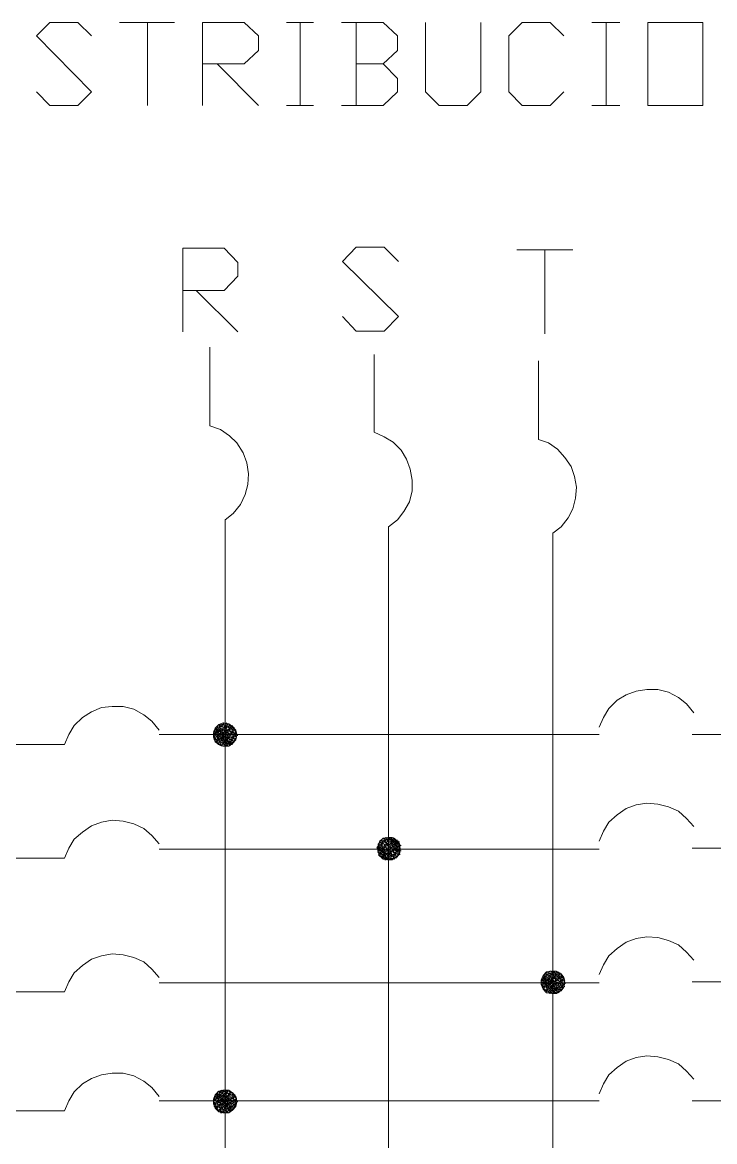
# Model space of a CAD drawing. Header units: millimetres. Extents: x 7 to 206, y 30 to 245.
# Drawn here: x 98.8 to 131.2, y 192.2 to 244.7 of the extents above; entities that cross this region are included whole.
import ezdxf

# ---------------------------------------------------------------- set-up
doc = ezdxf.new("R2010")
doc.units = ezdxf.units.MM
doc.header["$MEASUREMENT"] = 0
doc.layers.add('TABLA', color=7, linetype='CONTINUOUS')

msp = doc.modelspace()

# ---------------------------------------------------------------- linework, layer by layer
at = {"layer": 'TABLA', "color": 7, "linetype": 'Continuous', "lineweight": 18, "true_color": 0x000007}
for p, q in [((103.336, 244.729), (105.918, 244.729)), ((104.648, 244.729), (104.648, 240.834)), ((111.167, 244.729), (112.437, 244.729)), ((111.802, 244.729), (111.802, 240.834)), ((114.427, 244.729), (114.427, 240.834)), ((125.476, 244.729), (126.788, 244.729)), ((126.153, 244.729), (126.153, 240.834)), ((107.908, 242.782), (109.855, 240.834)), ((111.167, 240.834), (112.437, 240.834)), ((125.476, 240.834), (126.788, 240.834)), ((121.962, 234.061), (124.587, 234.061)), ((123.275, 234.061), (123.275, 230.124)), ((106.934, 232.156), (108.881, 230.209)), ((108.289, 221.403), (108.289, 170.011)), ((115.951, 221.065), (115.951, 170.011)), ((123.656, 220.768), (123.656, 170.011)), ((107.823, 211.582), (107.865, 211.624)), ((107.865, 211.54), (107.95, 211.582)), ((107.908, 211.667), (107.95, 211.709)), ((107.95, 211.624), (108.035, 211.667)), ((107.95, 211.54), (107.992, 211.624)), ((107.992, 211.751), (108.035, 211.794)), ((107.992, 211.667), (108.035, 211.751)), ((108.035, 211.709), (108.119, 211.751)), ((108.035, 211.624), (108.077, 211.709)), ((108.077, 211.751), (108.119, 211.836)), ((108.077, 211.667), (108.162, 211.709)), ((108.077, 211.582), (108.119, 211.624)), ((108.119, 211.794), (108.204, 211.836)), ((108.119, 211.709), (108.162, 211.794)), ((108.119, 211.54), (108.204, 211.582)), ((108.162, 211.751), (108.246, 211.794)), ((108.162, 211.667), (108.204, 211.709)), ((108.162, 211.582), (108.204, 211.667)), ((108.204, 211.794), (108.246, 211.878)), ((108.204, 211.624), (108.289, 211.667)), ((108.204, 211.54), (108.246, 211.624)), ((108.246, 211.751), (108.289, 211.794)), ((108.246, 211.667), (108.289, 211.751)), ((108.246, 211.582), (108.289, 211.582)), ((108.289, 211.836), (108.289, 211.878)), ((108.289, 211.836), (108.331, 211.836)), ((108.289, 211.751), (108.331, 211.751)), ((108.289, 211.709), (108.373, 211.751)), ((108.289, 211.624), (108.331, 211.709)), ((108.289, 211.624), (108.331, 211.624)), ((108.289, 211.582), (108.331, 211.624)), ((108.331, 211.794), (108.373, 211.836)), ((108.331, 211.667), (108.416, 211.709)), ((108.331, 211.582), (108.373, 211.667)), ((108.331, 211.497), (108.373, 211.582)), ((108.373, 211.794), (108.416, 211.836)), ((108.373, 211.709), (108.416, 211.794)), ((108.373, 211.54), (108.458, 211.582)), ((108.416, 211.624), (108.458, 211.667)), ((108.458, 211.794), (108.458, 211.836)), ((108.458, 211.751), (108.5, 211.794)), ((108.458, 211.624), (108.543, 211.667)), ((108.458, 211.54), (108.5, 211.624)), ((108.5, 211.709), (108.543, 211.751)), ((108.5, 211.582), (108.585, 211.624)), ((108.5, 211.497), (108.543, 211.582)), ((108.543, 211.709), (108.585, 211.751)), ((108.543, 211.624), (108.585, 211.709)), ((108.585, 211.667), (108.627, 211.667)), ((108.585, 211.582), (108.67, 211.667)), ((108.585, 211.54), (108.627, 211.582)), ((108.627, 211.709), (108.627, 211.751)), ((108.627, 211.667), (108.67, 211.709)), ((108.627, 211.54), (108.712, 211.624)), ((108.67, 211.624), (108.712, 211.667)), ((108.712, 211.54), (108.754, 211.582)), ((125.815, 211.328), (105.198, 211.328)), ((107.738, 211.37), (107.738, 211.413)), ((107.738, 211.37), (107.781, 211.37)), ((107.738, 211.328), (107.781, 211.328)), ((107.738, 211.286), (107.781, 211.328)), ((107.738, 211.243), (107.781, 211.286)), ((107.738, 211.201), (107.781, 211.201)), ((107.781, 211.54), (107.823, 211.54)), ((107.781, 211.455), (107.823, 211.497)), ((107.781, 211.413), (107.823, 211.413)), ((107.781, 211.37), (107.823, 211.413)), ((107.781, 211.243), (107.865, 211.328)), ((107.781, 211.159), (107.823, 211.243)), ((107.781, 211.116), (107.823, 211.159)), ((107.781, 211.074), (107.781, 211.116)), ((107.823, 211.54), (107.865, 211.54)), ((107.823, 211.455), (107.865, 211.455)), ((107.823, 211.328), (107.865, 211.37)), ((107.823, 211.328), (107.865, 211.328)), ((107.823, 211.201), (107.908, 211.243)), ((107.823, 211.116), (107.865, 211.201)), ((107.823, 211.074), (107.865, 211.116)), ((107.823, 211.032), (107.865, 211.032)), ((107.865, 211.497), (107.908, 211.497)), ((107.865, 211.455), (107.908, 211.497)), ((107.865, 211.286), (107.908, 211.328)), ((107.865, 211.243), (107.908, 211.243)), ((107.865, 210.989), (107.908, 211.074)), ((107.908, 211.54), (107.95, 211.54)), ((107.908, 211.413), (107.95, 211.455)), ((107.908, 211.328), (107.95, 211.328)), ((107.908, 211.286), (107.95, 211.286)), ((107.908, 211.159), (107.95, 211.201)), ((107.908, 211.032), (107.992, 211.074)), ((107.908, 210.947), (107.95, 211.032)), ((107.95, 211.37), (107.992, 211.413)), ((107.95, 211.328), (107.992, 211.328)), ((107.95, 211.286), (107.95, 211.328)), ((107.95, 211.328), (107.992, 211.328)), ((107.95, 211.116), (107.992, 211.159)), ((107.95, 211.074), (107.992, 211.074)), ((107.992, 211.497), (108.035, 211.54)), ((107.992, 211.37), (108.035, 211.37)), ((107.992, 211.243), (108.035, 211.286)), ((107.992, 211.116), (108.077, 211.159)), ((107.992, 211.032), (108.035, 211.116)), ((107.992, 210.989), (108.035, 211.032)), ((108.035, 211.455), (108.119, 211.497)), ((108.035, 211.37), (108.077, 211.455)), ((108.035, 211.413), (108.077, 211.413)), ((108.035, 211.328), (108.077, 211.328)), ((108.035, 211.201), (108.077, 211.243)), ((108.035, 211.159), (108.077, 211.159)), ((108.077, 211.328), (108.119, 211.37)), ((108.077, 211.201), (108.119, 211.201)), ((108.077, 211.074), (108.119, 211.116)), ((108.119, 211.455), (108.162, 211.54)), ((108.119, 211.286), (108.162, 211.328)), ((108.119, 211.201), (108.162, 211.286)), ((108.119, 211.243), (108.162, 211.243)), ((108.119, 211.159), (108.162, 211.159)), ((108.119, 211.032), (108.162, 211.074)), ((108.162, 211.497), (108.246, 211.54)), ((108.162, 211.413), (108.204, 211.455)), ((108.162, 211.328), (108.204, 211.328)), ((108.162, 211.159), (108.204, 211.201)), ((108.162, 211.032), (108.246, 211.116)), ((108.162, 210.947), (108.204, 211.032)), ((108.204, 211.37), (108.289, 211.413)), ((108.204, 211.328), (108.246, 211.37)), ((108.204, 211.328), (108.246, 211.328)), ((108.204, 211.286), (108.204, 211.328)), ((108.204, 211.243), (108.246, 211.243)), ((108.204, 211.116), (108.246, 211.159)), ((108.204, 211.074), (108.246, 211.074)), ((108.246, 211.497), (108.289, 211.54)), ((108.246, 211.328), (108.289, 211.328)), ((108.246, 211.328), (108.289, 211.328)), ((108.246, 211.243), (108.289, 211.286)), ((108.246, 211.032), (108.289, 211.074)), ((108.246, 210.989), (108.289, 211.032)), ((108.289, 211.54), (108.331, 211.54)), ((108.289, 211.497), (108.331, 211.497)), ((108.289, 211.455), (108.373, 211.497)), ((108.289, 211.37), (108.331, 211.455)), ((108.289, 211.37), (108.331, 211.37)), ((108.289, 211.328), (108.331, 211.37)), ((108.289, 211.243), (108.373, 211.328)), ((108.289, 211.286), (108.331, 211.286)), ((108.289, 211.201), (108.331, 211.243)), ((108.289, 211.116), (108.331, 211.201)), ((108.289, 211.159), (108.331, 211.159)), ((108.289, 211.116), (108.331, 211.116)), ((108.289, 211.074), (108.331, 211.116)), ((108.289, 211.074), (108.331, 211.074)), ((108.289, 211.032), (108.331, 211.032)), ((108.331, 211.413), (108.416, 211.455)), ((108.331, 211.328), (108.373, 211.37)), ((108.331, 211.328), (108.373, 211.328)), ((108.331, 211.159), (108.416, 211.201)), ((108.331, 211.074), (108.373, 211.116)), ((108.373, 211.455), (108.416, 211.54)), ((108.373, 211.328), (108.458, 211.413)), ((108.373, 211.286), (108.416, 211.328)), ((108.373, 211.201), (108.416, 211.286)), ((108.373, 211.159), (108.416, 211.159)), ((108.373, 211.032), (108.416, 211.074)), ((108.416, 211.497), (108.5, 211.54)), ((108.416, 211.413), (108.458, 211.497)), ((108.416, 211.328), (108.458, 211.328)), ((108.416, 211.243), (108.5, 211.286)), ((108.416, 211.159), (108.458, 211.201)), ((108.416, 210.989), (108.5, 211.032)), ((108.458, 211.37), (108.543, 211.413)), ((108.458, 211.328), (108.5, 211.37)), ((108.458, 211.286), (108.458, 211.328)), ((108.458, 211.116), (108.5, 211.159)), ((108.458, 211.032), (108.5, 211.116)), ((108.5, 211.455), (108.543, 211.497)), ((108.5, 211.328), (108.585, 211.37)), ((108.5, 211.328), (108.543, 211.328)), ((108.5, 211.243), (108.543, 211.328)), ((108.5, 211.074), (108.585, 211.116)), ((108.5, 210.989), (108.543, 211.032)), ((108.543, 211.455), (108.627, 211.497)), ((108.543, 211.37), (108.585, 211.455)), ((108.543, 211.286), (108.627, 211.328)), ((108.543, 211.201), (108.627, 211.243)), ((108.543, 211.116), (108.585, 211.201)), ((108.543, 211.074), (108.585, 211.074)), ((108.585, 211.413), (108.67, 211.455)), ((108.585, 211.328), (108.627, 211.413)), ((108.585, 211.159), (108.67, 211.201)), ((108.585, 211.074), (108.627, 211.159)), ((108.627, 211.455), (108.67, 211.54)), ((108.627, 211.328), (108.67, 211.328)), ((108.627, 211.286), (108.67, 211.328)), ((108.627, 211.201), (108.67, 211.286)), ((108.627, 211.116), (108.712, 211.159)), ((108.627, 211.032), (108.67, 211.074)), ((108.627, 210.947), (108.67, 211.032)), ((108.67, 211.497), (108.754, 211.54)), ((108.67, 211.413), (108.712, 211.497)), ((108.67, 211.37), (108.712, 211.413)), ((108.67, 211.328), (108.712, 211.328)), ((108.67, 211.243), (108.754, 211.286)), ((108.67, 211.159), (108.712, 211.243)), ((108.67, 210.989), (108.754, 211.032)), ((108.712, 211.37), (108.797, 211.455)), ((108.712, 211.328), (108.754, 211.37)), ((108.712, 211.286), (108.712, 211.328)), ((108.712, 211.201), (108.797, 211.243)), ((108.712, 211.116), (108.797, 211.159)), ((108.712, 211.032), (108.754, 211.116)), ((108.754, 211.497), (108.797, 211.54)), ((108.754, 211.455), (108.797, 211.497)), ((108.754, 211.328), (108.839, 211.37)), ((108.754, 211.328), (108.797, 211.328)), ((108.754, 211.243), (108.797, 211.328)), ((108.797, 211.37), (108.797, 211.413)), ((108.797, 211.201), (108.839, 211.201)), ((108.797, 211.116), (108.797, 211.159)), ((108.839, 211.286), (108.881, 211.286)), ((130.175, 211.328), (133.816, 211.328)), ((100.753, 210.862), (97.07, 210.862)), ((107.823, 210.989), (107.865, 210.989)), ((107.865, 210.947), (107.908, 210.989)), ((107.908, 210.905), (107.95, 210.947)), ((107.95, 210.862), (107.992, 210.905)), ((107.992, 210.862), (108.077, 210.905)), ((108.035, 210.947), (108.077, 210.989)), ((108.035, 210.82), (108.035, 210.862)), ((108.077, 210.947), (108.162, 210.989)), ((108.077, 210.862), (108.119, 210.947)), ((108.077, 210.82), (108.119, 210.862)), ((108.119, 210.989), (108.162, 210.989)), ((108.119, 210.778), (108.162, 210.82)), ((108.162, 210.905), (108.204, 210.947)), ((108.162, 210.778), (108.246, 210.82)), ((108.204, 210.989), (108.246, 210.989)), ((108.204, 210.862), (108.246, 210.905)), ((108.246, 210.862), (108.289, 210.862)), ((108.246, 210.778), (108.289, 210.82)), ((108.246, 210.778), (108.289, 210.778)), ((108.289, 210.947), (108.331, 210.989)), ((108.289, 210.905), (108.331, 210.905)), ((108.289, 210.82), (108.289, 210.862)), ((108.289, 210.82), (108.331, 210.82)), ((108.331, 210.862), (108.373, 210.947)), ((108.331, 210.82), (108.373, 210.862)), ((108.373, 210.989), (108.416, 210.989)), ((108.373, 210.905), (108.416, 210.905)), ((108.373, 210.778), (108.416, 210.82)), ((108.416, 210.947), (108.458, 210.947)), ((108.416, 210.905), (108.458, 210.947)), ((108.458, 210.989), (108.5, 210.989)), ((108.458, 210.862), (108.5, 210.905)), ((108.458, 210.82), (108.5, 210.82)), ((108.543, 210.947), (108.585, 210.989)), ((108.543, 210.82), (108.543, 210.862)), ((108.585, 210.905), (108.67, 210.947)), ((108.585, 210.862), (108.627, 210.862)), ((115.528, 206.29), (115.57, 206.375)), ((115.612, 206.375), (115.655, 206.417)), ((115.612, 206.333), (115.655, 206.375)), ((115.655, 206.333), (115.739, 206.375)), ((115.655, 206.248), (115.697, 206.333)), ((115.697, 206.417), (115.739, 206.46)), ((115.697, 206.29), (115.782, 206.333)), ((115.739, 206.417), (115.824, 206.502)), ((115.739, 206.333), (115.782, 206.417)), ((115.782, 206.375), (115.866, 206.417)), ((115.782, 206.29), (115.824, 206.375)), ((115.824, 206.46), (115.866, 206.502)), ((115.824, 206.417), (115.866, 206.417)), ((115.866, 206.46), (115.951, 206.502)), ((115.866, 206.333), (115.909, 206.375)), ((115.909, 206.29), (115.951, 206.333)), ((115.951, 206.502), (115.993, 206.502)), ((115.951, 206.417), (115.993, 206.46)), ((115.951, 206.417), (115.993, 206.417)), ((115.951, 206.29), (116.036, 206.333)), ((115.993, 206.502), (116.036, 206.502)), ((115.993, 206.375), (116.036, 206.417)), ((115.993, 206.333), (116.036, 206.333)), ((116.036, 206.502), (116.078, 206.502)), ((116.036, 206.375), (116.12, 206.46)), ((116.078, 206.46), (116.12, 206.502)), ((116.078, 206.417), (116.12, 206.417)), ((116.078, 206.333), (116.12, 206.333)), ((116.12, 206.333), (116.163, 206.375)), ((116.163, 206.46), (116.163, 206.502)), ((116.163, 206.417), (116.205, 206.417)), ((116.163, 206.29), (116.205, 206.333)), ((116.205, 206.417), (116.247, 206.46)), ((116.247, 206.375), (116.29, 206.417)), ((116.247, 206.333), (116.29, 206.333)), ((116.29, 206.333), (116.332, 206.375)), ((116.332, 206.375), (116.374, 206.375)), ((116.332, 206.333), (116.374, 206.333)), ((116.374, 206.333), (116.417, 206.333)), ((125.815, 205.952), (105.198, 205.952)), ((115.401, 206.036), (115.443, 206.079)), ((115.401, 205.994), (115.443, 205.994)), ((115.443, 206.121), (115.485, 206.121)), ((115.443, 206.036), (115.528, 206.079)), ((115.443, 205.952), (115.485, 205.994)), ((115.443, 205.952), (115.485, 205.952)), ((115.443, 205.909), (115.485, 205.952)), ((115.443, 205.867), (115.485, 205.867)), ((115.443, 205.782), (115.485, 205.825)), ((115.485, 206.163), (115.528, 206.206)), ((115.485, 206.079), (115.528, 206.163)), ((115.485, 206.036), (115.528, 206.036)), ((115.485, 205.909), (115.528, 205.952)), ((115.485, 205.867), (115.528, 205.867)), ((115.485, 205.782), (115.528, 205.782)), ((115.528, 206.121), (115.612, 206.163)), ((115.528, 206.036), (115.57, 206.121)), ((115.528, 205.867), (115.612, 205.909)), ((115.528, 205.825), (115.57, 205.825)), ((115.528, 205.782), (115.57, 205.825)), ((115.57, 206.248), (115.655, 206.29)), ((115.57, 206.163), (115.612, 206.248)), ((115.57, 205.994), (115.612, 206.036)), ((115.57, 205.867), (115.612, 205.867)), ((115.57, 205.74), (115.612, 205.782)), ((115.612, 206.206), (115.697, 206.248)), ((115.612, 206.121), (115.655, 206.206)), ((115.612, 205.952), (115.612, 205.994)), ((115.612, 205.952), (115.655, 205.952)), ((115.612, 205.867), (115.655, 205.952)), ((115.655, 206.163), (115.739, 206.206)), ((115.655, 206.079), (115.697, 206.121)), ((115.655, 205.994), (115.697, 206.079)), ((115.655, 205.952), (115.697, 205.994)), ((115.655, 205.825), (115.697, 205.867)), ((115.697, 206.206), (115.739, 206.29)), ((115.697, 206.036), (115.782, 206.079)), ((115.697, 205.952), (115.739, 206.036)), ((115.697, 205.952), (115.739, 205.952)), ((115.697, 205.782), (115.782, 205.825)), ((115.697, 205.698), (115.739, 205.782)), ((115.739, 206.163), (115.824, 206.206)), ((115.739, 206.079), (115.782, 206.163)), ((115.739, 205.994), (115.824, 206.036)), ((115.739, 205.909), (115.782, 205.952)), ((115.782, 206.248), (115.824, 206.29)), ((115.782, 206.121), (115.866, 206.163)), ((115.782, 206.036), (115.824, 206.121)), ((115.782, 205.867), (115.866, 205.909)), ((115.782, 205.782), (115.824, 205.867)), ((115.824, 206.163), (115.866, 206.248)), ((115.824, 206.079), (115.909, 206.121)), ((115.824, 205.994), (115.866, 206.036)), ((115.824, 205.909), (115.866, 205.952)), ((115.824, 205.825), (115.909, 205.867)), ((115.824, 205.74), (115.866, 205.782)), ((115.866, 206.206), (115.951, 206.248)), ((115.866, 206.121), (115.909, 206.206)), ((115.866, 205.952), (115.866, 205.994)), ((115.866, 205.952), (115.909, 205.952)), ((115.866, 205.867), (115.909, 205.952)), ((115.909, 206.079), (115.951, 206.121)), ((115.909, 205.994), (115.951, 206.079)), ((115.909, 205.952), (115.951, 205.994)), ((115.909, 205.909), (115.951, 205.952)), ((115.909, 205.825), (115.951, 205.867)), ((115.951, 206.29), (115.993, 206.29)), ((115.951, 206.248), (115.993, 206.29)), ((115.951, 206.206), (115.951, 206.248)), ((115.951, 206.163), (115.993, 206.206)), ((115.951, 206.163), (115.993, 206.163)), ((115.951, 206.079), (115.993, 206.079)), ((115.951, 206.036), (116.036, 206.079)), ((115.951, 206.036), (115.993, 206.036)), ((115.951, 205.994), (115.993, 206.036)), ((115.951, 205.952), (115.951, 205.994)), ((115.951, 205.952), (115.993, 205.952)), ((115.951, 205.952), (115.993, 205.952)), ((115.951, 205.867), (115.993, 205.867)), ((115.951, 205.782), (116.036, 205.825)), ((115.951, 205.782), (115.993, 205.782)), ((115.951, 205.74), (115.993, 205.782)), ((115.993, 206.121), (116.036, 206.163)), ((115.993, 205.994), (116.078, 206.036)), ((115.993, 205.909), (116.036, 205.952)), ((115.993, 205.825), (116.036, 205.909)), ((115.993, 205.74), (116.078, 205.782)), ((116.036, 206.248), (116.078, 206.29)), ((116.036, 206.121), (116.12, 206.163)), ((116.036, 206.036), (116.078, 206.121)), ((116.036, 205.952), (116.036, 205.994)), ((116.036, 205.867), (116.12, 205.909)), ((116.036, 205.782), (116.078, 205.867)), ((116.078, 206.206), (116.12, 206.248)), ((116.078, 205.952), (116.12, 205.952)), ((116.078, 205.825), (116.163, 205.867)), ((116.078, 205.74), (116.12, 205.825)), ((116.12, 206.121), (116.163, 206.206)), ((116.12, 206.079), (116.163, 206.121)), ((116.12, 205.952), (116.12, 205.994)), ((116.12, 205.952), (116.163, 205.952)), ((116.12, 205.867), (116.163, 205.952)), ((116.163, 206.248), (116.205, 206.248)), ((116.163, 206.163), (116.205, 206.163)), ((116.163, 206.036), (116.205, 206.079)), ((116.163, 205.952), (116.205, 205.994)), ((116.163, 205.909), (116.247, 205.952)), ((116.163, 205.825), (116.205, 205.909)), ((116.163, 205.782), (116.205, 205.825)), ((116.205, 206.206), (116.29, 206.29)), ((116.205, 206.163), (116.247, 206.206)), ((116.205, 205.952), (116.247, 206.036)), ((116.205, 205.952), (116.247, 205.952)), ((116.205, 205.782), (116.29, 205.825)), ((116.205, 205.698), (116.247, 205.782)), ((116.247, 206.248), (116.29, 206.248)), ((116.247, 206.121), (116.29, 206.163)), ((116.247, 205.994), (116.29, 205.994)), ((116.247, 205.909), (116.29, 205.952)), ((116.247, 205.867), (116.29, 205.909)), ((116.247, 205.74), (116.332, 205.782)), ((116.29, 206.248), (116.332, 206.29)), ((116.29, 206.036), (116.332, 206.121)), ((116.29, 205.994), (116.332, 206.036)), ((116.29, 205.782), (116.332, 205.867)), ((116.332, 206.206), (116.374, 206.248)), ((116.332, 206.163), (116.374, 206.163)), ((116.332, 206.079), (116.374, 206.079)), ((116.332, 205.952), (116.374, 205.994)), ((116.332, 205.952), (116.374, 205.952)), ((116.332, 205.825), (116.417, 205.867)), ((116.332, 205.74), (116.374, 205.825)), ((116.374, 206.163), (116.459, 206.206)), ((116.374, 206.121), (116.417, 206.121)), ((116.374, 206.079), (116.417, 206.121)), ((116.374, 205.867), (116.417, 205.952)), ((116.417, 206.29), (116.459, 206.29)), ((116.417, 206.163), (116.459, 206.163)), ((116.417, 206.036), (116.459, 206.079)), ((116.417, 205.909), (116.459, 205.909)), ((116.417, 205.825), (116.501, 205.909)), ((116.417, 205.782), (116.459, 205.825)), ((116.459, 206.163), (116.459, 206.206)), ((116.459, 205.994), (116.501, 206.036)), ((116.459, 205.952), (116.501, 205.952)), ((116.459, 205.909), (116.501, 205.952)), ((116.501, 206.121), (116.544, 206.121)), ((116.501, 205.867), (116.544, 205.867)), ((130.175, 205.994), (133.816, 205.994)), ((100.753, 205.528), (97.07, 205.528)), ((115.485, 205.74), (115.528, 205.74)), ((115.485, 205.655), (115.528, 205.698)), ((115.528, 205.613), (115.57, 205.655)), ((115.57, 205.613), (115.612, 205.613)), ((115.612, 205.698), (115.655, 205.74)), ((115.612, 205.655), (115.655, 205.655)), ((115.612, 205.613), (115.655, 205.655)), ((115.612, 205.528), (115.655, 205.528)), ((115.655, 205.698), (115.697, 205.698)), ((115.655, 205.571), (115.697, 205.613)), ((115.697, 205.74), (115.739, 205.74)), ((115.697, 205.655), (115.739, 205.655)), ((115.697, 205.528), (115.739, 205.571)), ((115.697, 205.486), (115.739, 205.486)), ((115.739, 205.655), (115.782, 205.698)), ((115.739, 205.528), (115.782, 205.528)), ((115.782, 205.613), (115.824, 205.655)), ((115.782, 205.528), (115.824, 205.613)), ((115.782, 205.571), (115.824, 205.571)), ((115.782, 205.486), (115.824, 205.486)), ((115.782, 205.444), (115.824, 205.444)), ((115.824, 205.486), (115.866, 205.528)), ((115.866, 205.698), (115.951, 205.74)), ((115.866, 205.613), (115.909, 205.698)), ((115.866, 205.655), (115.909, 205.655)), ((115.866, 205.571), (115.909, 205.571)), ((115.866, 205.444), (115.909, 205.486)), ((115.909, 205.655), (115.951, 205.698)), ((115.909, 205.571), (115.951, 205.613)), ((115.909, 205.444), (115.951, 205.444)), ((115.951, 205.698), (115.951, 205.74)), ((115.951, 205.698), (115.993, 205.698)), ((115.951, 205.528), (115.993, 205.571)), ((115.951, 205.528), (115.993, 205.528)), ((115.951, 205.486), (115.993, 205.528)), ((115.951, 205.486), (115.993, 205.486)), ((115.951, 205.444), (115.951, 205.486)), ((115.951, 205.444), (115.993, 205.444)), ((115.993, 205.655), (116.036, 205.698)), ((115.993, 205.486), (116.078, 205.528)), ((115.993, 205.444), (116.036, 205.444)), ((116.036, 205.613), (116.12, 205.655)), ((116.036, 205.528), (116.078, 205.613)), ((116.036, 205.486), (116.078, 205.486)), ((116.078, 205.571), (116.163, 205.613)), ((116.078, 205.486), (116.12, 205.528)), ((116.12, 205.698), (116.205, 205.74)), ((116.12, 205.613), (116.163, 205.698)), ((116.12, 205.444), (116.163, 205.486)), ((116.163, 205.655), (116.247, 205.698)), ((116.163, 205.571), (116.205, 205.655)), ((116.205, 205.613), (116.29, 205.655)), ((116.205, 205.528), (116.29, 205.571)), ((116.205, 205.486), (116.247, 205.528)), ((116.247, 205.655), (116.29, 205.74)), ((116.29, 205.613), (116.374, 205.655)), ((116.29, 205.528), (116.332, 205.613)), ((116.332, 205.698), (116.374, 205.74)), ((116.374, 205.613), (116.417, 205.698)), ((116.459, 205.698), (116.501, 205.698)), ((123.19, 199.94), (123.275, 200.025)), ((123.232, 200.025), (123.275, 200.11)), ((123.275, 200.067), (123.359, 200.11)), ((123.275, 199.983), (123.317, 200.025)), ((123.317, 200.11), (123.317, 200.152)), ((123.317, 200.067), (123.359, 200.067)), ((123.359, 200.152), (123.444, 200.194)), ((123.359, 200.067), (123.402, 200.11)), ((123.402, 200.025), (123.444, 200.067)), ((123.402, 199.94), (123.444, 200.025)), ((123.444, 200.152), (123.486, 200.237)), ((123.444, 199.983), (123.529, 200.025)), ((123.486, 200.194), (123.571, 200.237)), ((123.486, 200.11), (123.571, 200.152)), ((123.486, 200.025), (123.529, 200.11)), ((123.529, 200.237), (123.571, 200.237)), ((123.529, 200.067), (123.613, 200.11)), ((123.529, 199.983), (123.571, 200.067)), ((123.571, 200.194), (123.613, 200.237)), ((123.571, 200.11), (123.613, 200.194)), ((123.571, 200.025), (123.656, 200.067)), ((123.613, 200.152), (123.656, 200.152)), ((123.613, 200.067), (123.656, 200.11)), ((123.656, 200.237), (123.698, 200.237)), ((123.656, 200.194), (123.656, 200.237)), ((123.656, 200.152), (123.698, 200.194)), ((123.656, 200.11), (123.656, 200.152)), ((123.656, 200.11), (123.74, 200.152)), ((123.656, 200.067), (123.698, 200.067)), ((123.656, 200.025), (123.74, 200.067)), ((123.656, 200.025), (123.698, 200.025)), ((123.656, 199.983), (123.698, 200.025)), ((123.698, 200.237), (123.74, 200.237)), ((123.698, 200.152), (123.74, 200.237)), ((123.698, 199.983), (123.783, 200.025)), ((123.74, 200.025), (123.783, 200.11)), ((123.783, 200.237), (123.825, 200.237)), ((123.783, 200.194), (123.825, 200.237)), ((123.783, 200.067), (123.867, 200.11)), ((123.783, 199.983), (123.825, 200.067)), ((123.825, 200.11), (123.867, 200.194)), ((123.825, 200.025), (123.91, 200.067)), ((123.867, 200.152), (123.91, 200.194)), ((123.867, 200.067), (123.91, 200.152)), ((123.91, 199.94), (123.952, 200.025)), ((123.952, 200.152), (123.994, 200.152)), ((123.952, 200.11), (123.994, 200.152)), ((123.952, 199.983), (124.037, 200.025)), ((123.994, 200.067), (124.037, 200.11)), ((124.037, 200.067), (124.079, 200.067)), ((124.037, 199.983), (124.079, 200.025)), ((124.079, 200.025), (124.121, 200.025)), ((125.815, 199.686), (105.198, 199.686)), ((123.105, 199.856), (123.148, 199.856)), ((123.105, 199.729), (123.148, 199.729)), ((123.105, 199.686), (123.148, 199.686)), ((123.105, 199.644), (123.148, 199.686)), ((123.105, 199.602), (123.148, 199.602)), ((123.148, 199.898), (123.148, 199.94)), ((123.148, 199.898), (123.19, 199.898)), ((123.148, 199.771), (123.19, 199.813)), ((123.148, 199.686), (123.19, 199.729)), ((123.148, 199.644), (123.232, 199.686)), ((123.148, 199.517), (123.19, 199.559)), ((123.148, 199.475), (123.19, 199.475)), ((123.19, 199.898), (123.232, 199.94)), ((123.19, 199.686), (123.232, 199.771)), ((123.19, 199.686), (123.232, 199.686)), ((123.19, 199.517), (123.275, 199.559)), ((123.19, 199.432), (123.232, 199.517)), ((123.232, 199.983), (123.275, 199.983)), ((123.232, 199.856), (123.275, 199.898)), ((123.232, 199.813), (123.275, 199.813)), ((123.232, 199.729), (123.275, 199.729)), ((123.232, 199.602), (123.275, 199.644)), ((123.232, 199.475), (123.317, 199.517)), ((123.232, 199.39), (123.275, 199.475)), ((123.275, 199.771), (123.317, 199.856)), ((123.275, 199.729), (123.317, 199.771)), ((123.275, 199.517), (123.317, 199.602)), ((123.317, 199.94), (123.359, 199.983)), ((123.317, 199.898), (123.359, 199.898)), ((123.317, 199.813), (123.359, 199.813)), ((123.317, 199.686), (123.359, 199.729)), ((123.317, 199.686), (123.359, 199.686)), ((123.317, 199.559), (123.402, 199.602)), ((123.317, 199.432), (123.359, 199.475)), ((123.359, 199.898), (123.444, 199.94)), ((123.359, 199.856), (123.402, 199.856)), ((123.359, 199.813), (123.402, 199.856)), ((123.359, 199.602), (123.402, 199.686)), ((123.402, 199.898), (123.444, 199.898)), ((123.402, 199.771), (123.444, 199.813)), ((123.402, 199.729), (123.444, 199.729)), ((123.402, 199.644), (123.444, 199.644)), ((123.402, 199.517), (123.444, 199.559)), ((123.444, 199.898), (123.486, 199.94)), ((123.444, 199.729), (123.486, 199.771)), ((123.444, 199.686), (123.486, 199.686)), ((123.444, 199.644), (123.486, 199.686)), ((123.444, 199.432), (123.486, 199.517)), ((123.486, 199.983), (123.529, 199.983)), ((123.486, 199.856), (123.529, 199.898)), ((123.486, 199.729), (123.529, 199.729)), ((123.486, 199.602), (123.529, 199.644)), ((123.486, 199.475), (123.571, 199.517)), ((123.529, 199.813), (123.613, 199.856)), ((123.529, 199.771), (123.571, 199.771)), ((123.529, 199.729), (123.571, 199.771)), ((123.529, 199.559), (123.571, 199.602)), ((123.529, 199.517), (123.571, 199.517)), ((123.571, 199.94), (123.613, 199.983)), ((123.571, 199.856), (123.613, 199.94)), ((123.571, 199.813), (123.613, 199.813)), ((123.571, 199.686), (123.613, 199.729)), ((123.571, 199.686), (123.613, 199.686)), ((123.571, 199.559), (123.613, 199.559)), ((123.571, 199.432), (123.613, 199.475)), ((123.613, 199.898), (123.656, 199.898)), ((123.613, 199.813), (123.656, 199.856)), ((123.613, 199.644), (123.656, 199.686)), ((123.613, 199.602), (123.656, 199.602)), ((123.613, 199.559), (123.656, 199.602)), ((123.613, 199.517), (123.656, 199.517)), ((123.656, 199.94), (123.656, 199.983)), ((123.656, 199.898), (123.698, 199.94)), ((123.656, 199.856), (123.656, 199.898)), ((123.656, 199.856), (123.74, 199.898)), ((123.656, 199.813), (123.698, 199.813)), ((123.656, 199.771), (123.698, 199.813)), ((123.656, 199.771), (123.698, 199.771)), ((123.656, 199.729), (123.698, 199.771)), ((123.656, 199.686), (123.656, 199.729)), ((123.656, 199.686), (123.698, 199.686)), ((123.656, 199.644), (123.698, 199.644)), ((123.656, 199.559), (123.74, 199.644)), ((123.656, 199.602), (123.698, 199.602)), ((123.656, 199.517), (123.698, 199.559)), ((123.656, 199.517), (123.698, 199.517)), ((123.698, 199.898), (123.74, 199.983)), ((123.698, 199.729), (123.783, 199.771)), ((123.698, 199.686), (123.74, 199.686)), ((123.698, 199.644), (123.74, 199.686)), ((123.698, 199.475), (123.74, 199.517)), ((123.74, 199.94), (123.825, 199.983)), ((123.74, 199.856), (123.783, 199.898)), ((123.74, 199.771), (123.783, 199.856)), ((123.74, 199.686), (123.74, 199.729)), ((123.74, 199.686), (123.783, 199.686)), ((123.74, 199.602), (123.783, 199.644)), ((123.74, 199.475), (123.783, 199.475)), ((123.783, 199.813), (123.867, 199.856)), ((123.783, 199.729), (123.825, 199.813)), ((123.783, 199.686), (123.825, 199.729)), ((123.783, 199.559), (123.825, 199.602)), ((123.783, 199.475), (123.825, 199.559)), ((123.783, 199.517), (123.825, 199.517)), ((123.825, 199.856), (123.867, 199.94)), ((123.825, 199.771), (123.91, 199.813)), ((123.825, 199.686), (123.867, 199.729)), ((123.825, 199.686), (123.867, 199.686)), ((123.825, 199.517), (123.91, 199.559)), ((123.825, 199.432), (123.867, 199.475)), ((123.867, 199.898), (123.952, 199.94)), ((123.867, 199.813), (123.91, 199.898)), ((123.867, 199.644), (123.952, 199.686)), ((123.867, 199.559), (123.91, 199.644)), ((123.867, 199.602), (123.91, 199.602)), ((123.91, 199.856), (123.994, 199.898)), ((123.91, 199.771), (123.952, 199.856)), ((123.91, 199.686), (123.952, 199.771)), ((123.91, 199.686), (123.952, 199.686)), ((123.91, 199.602), (123.994, 199.644)), ((123.91, 199.517), (123.952, 199.559)), ((123.952, 199.898), (123.994, 199.983)), ((123.952, 199.729), (124.037, 199.771)), ((123.952, 199.644), (123.994, 199.686)), ((123.952, 199.475), (123.994, 199.517)), ((123.952, 199.39), (123.994, 199.475)), ((123.994, 199.94), (124.079, 199.983)), ((123.994, 199.771), (124.037, 199.856)), ((123.994, 199.686), (123.994, 199.729)), ((123.994, 199.686), (124.037, 199.686)), ((123.994, 199.602), (124.037, 199.686)), ((123.994, 199.432), (124.079, 199.475)), ((124.037, 199.813), (124.121, 199.856)), ((124.037, 199.729), (124.079, 199.813)), ((124.037, 199.686), (124.079, 199.729)), ((124.037, 199.559), (124.121, 199.602)), ((124.037, 199.475), (124.079, 199.559)), ((124.079, 199.898), (124.121, 199.94)), ((124.079, 199.771), (124.164, 199.813)), ((124.079, 199.686), (124.121, 199.771)), ((124.079, 199.686), (124.121, 199.686)), ((124.079, 199.602), (124.121, 199.686)), ((124.079, 199.517), (124.164, 199.559)), ((124.079, 199.432), (124.121, 199.517)), ((124.121, 199.898), (124.164, 199.94)), ((124.121, 199.813), (124.164, 199.898)), ((124.121, 199.644), (124.206, 199.686)), ((124.121, 199.559), (124.164, 199.644)), ((124.164, 199.856), (124.206, 199.856)), ((124.164, 199.771), (124.206, 199.813)), ((124.164, 199.729), (124.206, 199.771)), ((124.164, 199.602), (124.206, 199.602)), ((124.164, 199.517), (124.206, 199.517)), ((124.206, 199.644), (124.248, 199.644)), ((130.175, 199.729), (133.816, 199.729)), ((100.753, 199.263), (97.07, 199.263)), ((123.19, 199.39), (123.232, 199.432)), ((123.232, 199.348), (123.275, 199.39)), ((123.275, 199.348), (123.359, 199.39)), ((123.275, 199.305), (123.317, 199.348)), ((123.317, 199.305), (123.402, 199.348)), ((123.317, 199.263), (123.359, 199.263)), ((123.359, 199.348), (123.402, 199.432)), ((123.359, 199.263), (123.359, 199.305)), ((123.402, 199.39), (123.486, 199.432)), ((123.402, 199.305), (123.444, 199.39)), ((123.402, 199.263), (123.444, 199.305)), ((123.402, 199.221), (123.444, 199.221)), ((123.444, 199.221), (123.486, 199.263)), ((123.486, 199.348), (123.529, 199.39)), ((123.486, 199.221), (123.571, 199.263)), ((123.486, 199.178), (123.529, 199.178)), ((123.529, 199.263), (123.571, 199.348)), ((123.529, 199.178), (123.529, 199.221)), ((123.571, 199.305), (123.656, 199.348)), ((123.571, 199.221), (123.613, 199.305)), ((123.571, 199.178), (123.613, 199.221)), ((123.613, 199.39), (123.656, 199.432)), ((123.613, 199.348), (123.656, 199.348)), ((123.613, 199.178), (123.656, 199.221)), ((123.656, 199.432), (123.698, 199.432)), ((123.656, 199.39), (123.74, 199.432)), ((123.656, 199.305), (123.698, 199.305)), ((123.656, 199.263), (123.698, 199.305)), ((123.656, 199.263), (123.698, 199.263)), ((123.656, 199.178), (123.698, 199.178)), ((123.698, 199.432), (123.74, 199.432)), ((123.698, 199.348), (123.74, 199.348)), ((123.698, 199.221), (123.74, 199.263)), ((123.698, 199.178), (123.74, 199.178)), ((123.74, 199.348), (123.783, 199.39)), ((123.74, 199.221), (123.825, 199.263)), ((123.74, 199.178), (123.783, 199.221)), ((123.783, 199.432), (123.825, 199.432)), ((123.783, 199.305), (123.825, 199.348)), ((123.783, 199.263), (123.825, 199.263)), ((123.825, 199.305), (123.91, 199.39)), ((123.825, 199.221), (123.91, 199.305)), ((123.825, 199.178), (123.867, 199.221)), ((123.867, 199.39), (123.91, 199.432)), ((123.867, 199.348), (123.91, 199.348)), ((123.867, 199.263), (123.91, 199.263)), ((123.91, 199.348), (123.994, 199.39)), ((123.91, 199.263), (123.952, 199.305)), ((123.952, 199.432), (123.994, 199.432)), ((123.952, 199.348), (123.994, 199.348)), ((123.994, 199.348), (124.037, 199.39)), ((107.738, 194.268), (107.781, 194.268)), ((107.738, 194.183), (107.738, 194.225)), ((107.781, 194.352), (107.823, 194.352)), ((107.781, 194.31), (107.865, 194.352)), ((107.781, 194.225), (107.823, 194.31)), ((107.781, 194.183), (107.823, 194.225)), ((107.823, 194.395), (107.865, 194.437)), ((107.823, 194.352), (107.865, 194.352)), ((107.823, 194.268), (107.865, 194.268)), ((107.865, 194.395), (107.95, 194.479)), ((107.865, 194.31), (107.95, 194.395)), ((107.865, 194.268), (107.908, 194.31)), ((107.908, 194.479), (107.95, 194.522)), ((107.908, 194.437), (107.95, 194.437)), ((107.908, 194.352), (107.95, 194.352)), ((107.908, 194.225), (107.95, 194.268)), ((107.95, 194.437), (108.035, 194.479)), ((107.95, 194.352), (107.992, 194.395)), ((107.95, 194.141), (107.992, 194.225)), ((107.992, 194.564), (108.035, 194.606)), ((107.992, 194.479), (108.035, 194.564)), ((107.992, 194.522), (108.035, 194.522)), ((107.992, 194.437), (108.035, 194.437)), ((107.992, 194.31), (108.035, 194.352)), ((107.992, 194.268), (108.035, 194.268)), ((108.035, 194.522), (108.119, 194.564)), ((108.035, 194.437), (108.077, 194.479)), ((108.035, 194.268), (108.119, 194.31)), ((108.035, 194.225), (108.077, 194.225)), ((108.035, 194.183), (108.077, 194.225)), ((108.077, 194.564), (108.119, 194.649)), ((108.077, 194.395), (108.119, 194.437)), ((108.077, 194.352), (108.119, 194.352)), ((108.077, 194.268), (108.119, 194.268)), ((108.119, 194.606), (108.204, 194.649)), ((108.119, 194.522), (108.162, 194.606)), ((108.119, 194.352), (108.204, 194.395)), ((108.119, 194.268), (108.162, 194.31)), ((108.162, 194.479), (108.204, 194.522)), ((108.162, 194.395), (108.204, 194.479)), ((108.162, 194.352), (108.204, 194.352)), ((108.162, 194.225), (108.204, 194.268)), ((108.204, 194.606), (108.246, 194.649)), ((108.204, 194.437), (108.289, 194.479)), ((108.204, 194.352), (108.246, 194.437)), ((108.204, 194.183), (108.289, 194.225)), ((108.246, 194.564), (108.289, 194.606)), ((108.246, 194.479), (108.289, 194.522)), ((108.246, 194.31), (108.289, 194.352)), ((108.289, 194.649), (108.331, 194.649)), ((108.289, 194.649), (108.331, 194.649)), ((108.289, 194.606), (108.331, 194.606)), ((108.289, 194.522), (108.289, 194.564)), ((108.289, 194.522), (108.373, 194.564)), ((108.289, 194.437), (108.331, 194.522)), ((108.289, 194.479), (108.331, 194.479)), ((108.289, 194.437), (108.331, 194.437)), ((108.289, 194.395), (108.331, 194.437)), ((108.289, 194.352), (108.331, 194.352)), ((108.289, 194.268), (108.289, 194.31)), ((108.289, 194.268), (108.373, 194.31)), ((108.289, 194.183), (108.331, 194.268)), ((108.289, 194.225), (108.331, 194.225)), ((108.331, 194.649), (108.373, 194.649)), ((108.331, 194.564), (108.373, 194.649)), ((108.331, 194.479), (108.416, 194.522)), ((108.331, 194.395), (108.373, 194.437)), ((108.331, 194.31), (108.373, 194.395)), ((108.373, 194.606), (108.416, 194.649)), ((108.373, 194.522), (108.416, 194.606)), ((108.373, 194.352), (108.458, 194.395)), ((108.373, 194.268), (108.416, 194.352)), ((108.373, 194.141), (108.458, 194.225)), ((108.416, 194.479), (108.5, 194.522)), ((108.416, 194.395), (108.458, 194.479)), ((108.416, 194.31), (108.5, 194.352)), ((108.416, 194.225), (108.458, 194.268)), ((108.458, 194.606), (108.458, 194.649)), ((108.458, 194.564), (108.5, 194.606)), ((108.458, 194.437), (108.543, 194.479)), ((108.458, 194.352), (108.5, 194.437)), ((108.458, 194.183), (108.543, 194.225)), ((108.5, 194.564), (108.543, 194.606)), ((108.5, 194.479), (108.543, 194.564)), ((108.5, 194.395), (108.585, 194.437)), ((108.5, 194.31), (108.543, 194.352)), ((108.5, 194.225), (108.543, 194.31)), ((108.543, 194.522), (108.585, 194.564)), ((108.543, 194.437), (108.585, 194.522)), ((108.543, 194.268), (108.627, 194.31)), ((108.543, 194.183), (108.585, 194.268)), ((108.585, 194.395), (108.67, 194.479)), ((108.585, 194.31), (108.627, 194.395)), ((108.585, 194.225), (108.67, 194.268)), ((108.627, 194.522), (108.67, 194.522)), ((108.627, 194.479), (108.67, 194.522)), ((108.627, 194.352), (108.712, 194.395)), ((108.627, 194.268), (108.67, 194.352)), ((108.67, 194.437), (108.712, 194.479)), ((108.67, 194.31), (108.754, 194.352)), ((108.67, 194.225), (108.712, 194.31)), ((108.67, 194.141), (108.712, 194.225)), ((108.712, 194.437), (108.754, 194.437)), ((108.712, 194.352), (108.754, 194.395)), ((108.712, 194.183), (108.797, 194.225)), ((108.754, 194.31), (108.797, 194.352)), ((108.754, 194.268), (108.797, 194.31)), ((108.797, 194.268), (108.839, 194.268)), ((108.797, 194.183), (108.797, 194.225)), ((125.815, 194.141), (105.198, 194.141)), ((107.738, 194.141), (107.781, 194.141)), ((107.738, 194.098), (107.781, 194.141)), ((107.738, 194.056), (107.781, 194.098)), ((107.738, 194.014), (107.781, 194.014)), ((107.781, 194.056), (107.865, 194.098)), ((107.781, 193.971), (107.823, 194.056)), ((107.781, 193.929), (107.823, 193.971)), ((107.781, 193.887), (107.781, 193.929)), ((107.823, 194.141), (107.865, 194.183)), ((107.823, 194.141), (107.865, 194.141)), ((107.823, 194.014), (107.908, 194.056)), ((107.823, 193.929), (107.865, 194.014)), ((107.823, 193.844), (107.865, 193.929)), ((107.823, 193.844), (107.865, 193.844)), ((107.823, 193.802), (107.865, 193.802)), ((107.865, 194.141), (107.95, 194.183)), ((107.865, 194.056), (107.908, 194.141)), ((107.865, 193.887), (107.95, 193.929)), ((107.865, 193.802), (107.908, 193.887)), ((107.865, 193.76), (107.908, 193.802)), ((107.908, 194.141), (107.95, 194.141)), ((107.908, 194.098), (107.95, 194.098)), ((107.908, 193.971), (107.95, 194.014)), ((107.908, 193.844), (107.992, 193.887)), ((107.908, 193.76), (107.95, 193.844)), ((107.908, 193.717), (107.95, 193.76)), ((107.95, 194.098), (107.95, 194.141)), ((107.95, 194.141), (107.992, 194.141)), ((107.95, 193.971), (108.035, 194.014)), ((107.95, 193.887), (107.992, 193.971)), ((107.95, 193.717), (108.035, 193.76)), ((107.95, 193.675), (107.992, 193.717)), ((107.992, 194.183), (108.035, 194.183)), ((107.992, 194.056), (108.035, 194.098)), ((107.992, 193.929), (108.077, 193.971)), ((107.992, 193.844), (108.035, 193.929)), ((107.992, 193.802), (108.035, 193.844)), ((107.992, 193.675), (108.077, 193.717)), ((108.035, 194.056), (108.119, 194.141)), ((108.035, 193.971), (108.077, 194.056)), ((108.035, 193.802), (108.119, 193.844)), ((108.035, 193.717), (108.077, 193.802)), ((108.077, 194.141), (108.119, 194.183)), ((108.077, 194.014), (108.119, 194.014)), ((108.077, 193.887), (108.119, 193.929)), ((108.077, 193.76), (108.162, 193.802)), ((108.077, 193.675), (108.119, 193.76)), ((108.119, 194.098), (108.162, 194.141)), ((108.119, 194.056), (108.162, 194.056)), ((108.119, 194.014), (108.162, 194.056)), ((108.119, 193.802), (108.162, 193.887)), ((108.162, 194.183), (108.204, 194.183)), ((108.162, 194.141), (108.204, 194.141)), ((108.162, 194.098), (108.204, 194.098)), ((108.162, 193.971), (108.204, 194.014)), ((108.162, 193.844), (108.246, 193.887)), ((108.162, 193.76), (108.204, 193.844)), ((108.162, 193.717), (108.204, 193.76)), ((108.204, 194.141), (108.246, 194.141)), ((108.204, 194.098), (108.204, 194.141)), ((108.204, 194.141), (108.246, 194.141)), ((108.204, 193.929), (108.246, 193.971)), ((108.204, 193.887), (108.246, 193.887)), ((108.204, 193.717), (108.289, 193.802)), ((108.204, 193.633), (108.246, 193.717)), ((108.246, 194.183), (108.289, 194.183)), ((108.246, 194.141), (108.289, 194.141)), ((108.246, 194.056), (108.289, 194.098)), ((108.246, 193.929), (108.289, 193.929)), ((108.246, 193.844), (108.289, 193.887)), ((108.246, 193.802), (108.289, 193.844)), ((108.289, 194.183), (108.331, 194.183)), ((108.289, 194.056), (108.373, 194.141)), ((108.289, 194.098), (108.331, 194.098)), ((108.289, 194.014), (108.331, 194.056)), ((108.289, 193.971), (108.331, 193.971)), ((108.289, 193.929), (108.331, 193.971)), ((108.289, 193.929), (108.331, 193.929)), ((108.289, 193.844), (108.331, 193.844)), ((108.289, 193.76), (108.331, 193.802)), ((108.289, 193.717), (108.331, 193.717)), ((108.289, 193.675), (108.331, 193.717)), ((108.331, 194.141), (108.373, 194.183)), ((108.331, 194.141), (108.373, 194.141)), ((108.331, 194.014), (108.373, 194.014)), ((108.331, 193.887), (108.373, 193.929)), ((108.331, 193.76), (108.416, 193.802)), ((108.331, 193.675), (108.373, 193.76)), ((108.373, 194.098), (108.416, 194.141)), ((108.373, 194.014), (108.416, 194.098)), ((108.373, 194.056), (108.416, 194.056)), ((108.373, 193.971), (108.416, 193.971)), ((108.373, 193.844), (108.416, 193.887)), ((108.373, 193.802), (108.416, 193.802)), ((108.416, 194.141), (108.458, 194.141)), ((108.416, 193.971), (108.458, 194.014)), ((108.416, 193.844), (108.458, 193.844)), ((108.416, 193.717), (108.458, 193.76)), ((108.458, 194.141), (108.5, 194.183)), ((108.458, 194.098), (108.458, 194.141)), ((108.458, 193.929), (108.5, 193.971)), ((108.458, 193.844), (108.5, 193.929)), ((108.458, 193.887), (108.5, 193.887)), ((108.458, 193.802), (108.5, 193.802)), ((108.458, 193.675), (108.5, 193.717)), ((108.5, 194.141), (108.585, 194.183)), ((108.5, 194.141), (108.543, 194.141)), ((108.5, 194.056), (108.543, 194.098)), ((108.5, 193.802), (108.543, 193.844)), ((108.5, 193.675), (108.585, 193.76)), ((108.543, 194.014), (108.627, 194.056)), ((108.543, 193.929), (108.585, 194.014)), ((108.543, 193.971), (108.585, 193.971)), ((108.543, 193.887), (108.585, 193.887)), ((108.543, 193.76), (108.585, 193.802)), ((108.543, 193.717), (108.585, 193.717)), ((108.585, 194.141), (108.627, 194.183)), ((108.585, 193.971), (108.67, 194.014)), ((108.585, 193.887), (108.627, 193.929)), ((108.585, 193.675), (108.67, 193.76)), ((108.627, 194.141), (108.67, 194.141)), ((108.627, 194.098), (108.67, 194.141)), ((108.627, 194.014), (108.67, 194.098)), ((108.627, 193.844), (108.67, 193.887)), ((108.627, 193.76), (108.67, 193.844)), ((108.627, 193.802), (108.67, 193.802)), ((108.67, 194.141), (108.712, 194.141)), ((108.67, 194.056), (108.754, 194.098)), ((108.67, 193.971), (108.712, 194.014)), ((108.67, 193.802), (108.754, 193.844)), ((108.712, 194.141), (108.754, 194.183)), ((108.712, 194.098), (108.712, 194.141)), ((108.712, 193.929), (108.797, 193.971)), ((108.712, 193.844), (108.754, 193.929)), ((108.754, 194.141), (108.839, 194.183)), ((108.754, 194.056), (108.797, 194.141)), ((108.797, 194.014), (108.839, 194.014)), ((108.797, 193.929), (108.797, 193.971)), ((108.839, 194.098), (108.881, 194.098)), ((130.175, 194.141), (133.816, 194.141)), ((100.753, 193.675), (97.07, 193.675)), ((108.035, 193.633), (108.035, 193.675)), ((108.077, 193.633), (108.119, 193.675)), ((108.077, 193.59), (108.119, 193.59)), ((108.119, 193.633), (108.204, 193.675)), ((108.119, 193.59), (108.162, 193.633)), ((108.162, 193.59), (108.246, 193.633)), ((108.246, 193.675), (108.289, 193.675)), ((108.246, 193.59), (108.289, 193.633)), ((108.246, 193.59), (108.289, 193.59)), ((108.289, 193.633), (108.289, 193.675)), ((108.331, 193.633), (108.373, 193.675)), ((108.373, 193.59), (108.416, 193.633)), ((108.458, 193.633), (108.5, 193.633)), ((108.458, 193.59), (108.5, 193.633)), ((108.543, 193.633), (108.543, 193.675))]:
    msp.add_line(p, q, dxfattribs=at)
for points in [[(99.441, 241.469), (100.076, 240.834), (101.388, 240.834), (102.023, 241.469), (99.441, 244.094), (100.076, 244.729), (101.388, 244.729), (102.023, 244.094)], [(107.23, 240.834), (107.23, 244.729), (109.178, 244.729), (109.855, 244.094), (109.855, 243.417), (109.178, 242.782), (107.23, 242.782)], [(115.697, 242.782), (116.374, 243.417), (116.374, 244.094), (115.697, 244.729), (113.75, 244.729)], [(117.687, 244.729), (117.687, 241.469), (118.322, 240.834), (119.634, 240.834), (120.269, 241.469), (120.269, 244.729)], [(124.164, 241.469), (123.529, 240.834), (122.216, 240.834), (121.581, 241.469), (121.581, 244.094), (122.216, 244.729), (123.529, 244.729), (124.164, 244.094)], [(113.75, 240.834), (115.697, 240.834), (116.374, 241.469), (116.374, 242.104), (115.697, 242.782), (114.427, 242.782)], [(106.299, 230.209), (106.299, 234.146), (108.246, 234.146), (108.881, 233.468), (108.881, 232.833), (108.246, 232.156), (106.299, 232.156)], [(113.792, 230.928), (114.427, 230.251), (115.739, 230.251), (116.417, 230.928), (113.792, 233.511), (114.427, 234.188), (115.739, 234.188), (116.417, 233.511)], [(108.289, 221.403), (108.67, 221.7), (109.008, 222.123), (109.22, 222.589), (109.347, 223.054), (109.389, 223.562), (109.305, 224.07), (109.135, 224.536), (108.839, 225.002), (108.5, 225.34), (108.077, 225.637), (107.569, 225.806), (107.569, 229.489)], [(115.951, 221.065), (116.374, 221.403), (116.671, 221.784), (116.925, 222.25), (117.052, 222.758), (117.052, 223.266), (116.967, 223.774), (116.798, 224.24), (116.544, 224.663), (116.163, 225.044), (115.739, 225.298), (115.274, 225.51), (115.274, 229.15)], [(123.656, 220.768), (124.037, 221.065), (124.375, 221.488), (124.587, 221.911), (124.714, 222.419), (124.756, 222.927), (124.672, 223.435), (124.502, 223.901), (124.206, 224.324), (123.867, 224.705), (123.444, 225.002), (122.978, 225.171), (122.978, 228.854)], [(130.26, 212.344), (129.921, 212.767), (129.54, 213.064), (129.074, 213.318), (128.566, 213.445), (128.058, 213.445), (127.55, 213.36), (127.085, 213.191), (126.661, 212.937), (126.28, 212.556), (126.026, 212.132), (125.815, 211.667)], [(105.198, 211.54), (104.86, 211.963), (104.479, 212.259), (104.013, 212.513), (103.505, 212.64), (102.997, 212.64), (102.489, 212.598), (102.023, 212.386), (101.6, 212.132), (101.219, 211.751), (100.965, 211.328), (100.753, 210.862)], [(107.738, 211.455), (107.781, 211.497), (107.865, 211.582), (107.95, 211.667)], [(107.781, 211.328), (107.823, 211.37), (107.908, 211.455), (107.992, 211.54), (108.077, 211.624)], [(107.823, 211.624), (107.908, 211.709), (107.95, 211.751)], [(107.865, 211.328), (107.95, 211.413), (108.035, 211.497), (108.119, 211.582)], [(108.289, 211.794), (108.331, 211.836), (108.373, 211.878)], [(108.416, 211.667), (108.5, 211.751), (108.543, 211.794)], [(107.865, 211.074), (107.95, 211.159), (108.035, 211.243), (108.119, 211.328)], [(107.908, 211.201), (107.992, 211.286), (107.992, 211.328)], [(107.95, 210.905), (108.035, 210.989), (108.119, 211.074), (108.204, 211.159), (108.289, 211.243)], [(107.992, 211.328), (108.077, 211.37), (108.162, 211.455)], [(108.077, 211.116), (108.162, 211.201), (108.246, 211.286)], [(108.119, 211.328), (108.204, 211.413), (108.289, 211.497)], [(108.289, 210.989), (108.373, 211.074), (108.458, 211.159), (108.543, 211.243)], [(108.289, 210.862), (108.331, 210.947), (108.416, 211.032)], [(108.331, 210.778), (108.373, 210.82), (108.458, 210.905), (108.543, 210.989), (108.627, 211.074)], [(108.077, 210.82), (108.119, 210.82), (108.204, 210.905), (108.289, 210.989)], [(108.458, 210.778), (108.5, 210.862), (108.585, 210.947)], [(130.26, 207.01), (129.921, 207.391), (129.54, 207.73), (129.074, 207.941), (128.566, 208.068), (128.058, 208.111), (127.55, 208.026), (127.085, 207.857), (126.661, 207.56), (126.28, 207.222), (126.026, 206.798), (125.815, 206.333)], [(105.198, 206.206), (104.86, 206.587), (104.479, 206.925), (104.013, 207.137), (103.505, 207.264), (102.997, 207.306), (102.489, 207.222), (102.023, 207.052), (101.6, 206.756), (101.219, 206.417), (100.965, 205.994), (100.753, 205.528)], [(115.824, 206.248), (115.909, 206.333), (115.951, 206.375)], [(115.866, 206.375), (115.951, 206.46), (115.951, 206.502)], [(115.951, 206.375), (115.993, 206.417), (116.078, 206.502)], [(115.951, 206.121), (115.993, 206.163), (116.078, 206.248), (116.163, 206.333), (116.247, 206.417)], [(116.036, 206.29), (116.12, 206.375), (116.205, 206.46)], [(116.12, 206.206), (116.205, 206.29), (116.29, 206.375)], [(115.443, 206.163), (115.485, 206.206), (115.57, 206.29)], [(115.443, 205.825), (115.528, 205.909), (115.612, 205.952)], [(115.485, 205.952), (115.57, 206.036), (115.655, 206.121)], [(115.485, 205.698), (115.57, 205.782), (115.655, 205.867), (115.739, 205.952)], [(115.528, 205.655), (115.612, 205.74), (115.697, 205.825), (115.782, 205.909)], [(115.612, 205.571), (115.655, 205.613), (115.739, 205.698), (115.824, 205.782)], [(115.655, 205.528), (115.697, 205.571), (115.782, 205.655), (115.866, 205.74), (115.951, 205.825)], [(116.078, 205.994), (116.163, 206.079), (116.247, 206.163), (116.332, 206.248), (116.374, 206.29)], [(116.205, 206.036), (116.29, 206.121), (116.374, 206.206), (116.417, 206.248)], [(116.29, 205.952), (116.332, 205.994), (116.417, 206.079), (116.501, 206.163)], [(116.29, 205.867), (116.374, 205.952), (116.417, 205.952)], [(116.374, 205.698), (116.459, 205.782), (116.501, 205.782)], [(116.417, 205.952), (116.459, 206.036), (116.501, 206.079)], [(115.739, 205.486), (115.824, 205.528), (115.909, 205.613)], [(115.824, 205.444), (115.866, 205.486), (115.951, 205.571)], [(115.951, 205.571), (116.036, 205.655), (116.12, 205.74)], [(116.078, 205.444), (116.12, 205.486), (116.205, 205.571)], [(130.26, 200.745), (129.921, 201.126), (129.54, 201.464), (129.074, 201.676), (128.566, 201.803), (128.058, 201.845), (127.55, 201.761), (127.085, 201.591), (126.661, 201.295), (126.28, 200.956), (126.026, 200.533), (125.815, 200.067)], [(105.198, 199.94), (104.86, 200.321), (104.479, 200.66), (104.013, 200.872), (103.505, 200.999), (102.997, 201.041), (102.489, 200.956), (102.023, 200.787), (101.6, 200.491), (101.219, 200.152), (100.965, 199.729), (100.753, 199.263)], [(123.105, 199.771), (123.148, 199.813), (123.232, 199.898), (123.317, 199.983), (123.402, 200.067), (123.486, 200.152)], [(123.74, 200.11), (123.825, 200.194), (123.867, 200.194)], [(123.825, 199.94), (123.91, 200.025), (123.994, 200.11)], [(123.148, 199.559), (123.232, 199.644), (123.275, 199.686)], [(123.19, 199.771), (123.275, 199.856), (123.359, 199.94)], [(123.275, 199.686), (123.317, 199.729), (123.402, 199.813), (123.486, 199.898), (123.571, 199.983)], [(123.275, 199.602), (123.359, 199.686), (123.402, 199.686)], [(123.317, 199.475), (123.402, 199.559), (123.486, 199.644), (123.529, 199.686)], [(123.359, 199.432), (123.444, 199.517), (123.529, 199.602), (123.613, 199.686), (123.656, 199.686)], [(123.402, 199.686), (123.444, 199.771), (123.529, 199.856)], [(123.444, 199.263), (123.529, 199.348), (123.613, 199.432), (123.656, 199.475)], [(123.486, 199.39), (123.571, 199.475), (123.656, 199.559)], [(123.529, 199.686), (123.571, 199.729), (123.656, 199.813)], [(123.656, 199.475), (123.698, 199.517), (123.783, 199.602), (123.867, 199.686)], [(123.656, 199.221), (123.698, 199.263), (123.783, 199.348), (123.867, 199.432), (123.952, 199.517), (124.037, 199.602)], [(123.656, 199.305), (123.74, 199.39), (123.825, 199.475)], [(123.994, 199.856), (124.079, 199.94), (124.121, 199.983)], [(123.91, 199.221), (123.952, 199.263), (124.037, 199.348), (124.121, 199.432)], [(130.26, 195.157), (129.921, 195.538), (129.54, 195.876), (129.074, 196.088), (128.566, 196.215), (128.058, 196.257), (127.55, 196.173), (127.085, 196.003), (126.661, 195.707), (126.28, 195.368), (126.026, 194.945), (125.815, 194.479)], [(105.198, 194.352), (104.86, 194.776), (104.479, 195.072), (104.013, 195.326), (103.505, 195.453), (102.997, 195.453), (102.489, 195.368), (102.023, 195.199), (101.6, 194.945), (101.219, 194.564), (100.965, 194.141), (100.753, 193.675)], [(107.781, 194.141), (107.823, 194.183), (107.908, 194.268), (107.992, 194.352), (108.077, 194.437), (108.162, 194.522), (108.246, 194.606)], [(107.823, 194.437), (107.908, 194.522), (107.95, 194.564)], [(107.95, 194.225), (108.035, 194.31), (108.119, 194.395)], [(107.992, 194.141), (108.077, 194.183), (108.162, 194.268), (108.246, 194.352), (108.289, 194.395)], [(108.119, 194.141), (108.204, 194.225), (108.289, 194.268)], [(108.289, 194.141), (108.331, 194.183), (108.416, 194.268)], [(107.908, 194.014), (107.992, 194.098), (107.992, 194.141)], [(108.077, 193.929), (108.162, 194.014), (108.246, 194.098), (108.246, 194.141)], [(108.119, 193.887), (108.204, 193.971), (108.289, 194.056)], [(108.289, 193.802), (108.373, 193.887), (108.458, 193.971), (108.543, 194.056), (108.627, 194.141)], [(108.289, 193.887), (108.331, 193.929), (108.416, 194.014), (108.5, 194.098)], [(108.331, 193.59), (108.373, 193.633), (108.458, 193.717), (108.543, 193.802), (108.627, 193.887), (108.712, 193.971), (108.797, 194.056)], [(108.416, 193.76), (108.5, 193.844), (108.585, 193.929)]]:
    msp.add_lwpolyline(points, dxfattribs=at)
for points in [[(128.101, 240.834), (130.683, 240.834), (130.683, 244.729), (128.101, 244.729)], [(108.839, 211.328), (108.797, 211.54), (108.627, 211.709), (108.458, 211.836), (108.204, 211.878), (107.992, 211.794), (107.823, 211.624), (107.738, 211.413), (107.738, 211.201), (107.823, 210.989), (107.992, 210.862), (108.204, 210.778), (108.458, 210.778), (108.627, 210.905), (108.797, 211.074)], [(116.501, 205.952), (116.459, 206.206), (116.332, 206.375), (116.12, 206.502), (115.909, 206.502), (115.697, 206.46), (115.528, 206.29), (115.443, 206.079), (115.443, 205.867), (115.528, 205.655), (115.697, 205.486), (115.909, 205.444), (116.12, 205.444), (116.332, 205.571), (116.459, 205.74)], [(124.206, 199.686), (124.164, 199.94), (124.037, 200.11), (123.825, 200.237), (123.613, 200.237), (123.359, 200.194), (123.19, 200.025), (123.105, 199.813), (123.105, 199.602), (123.19, 199.39), (123.359, 199.221), (123.613, 199.178), (123.825, 199.178), (124.037, 199.305), (124.164, 199.475)], [(108.839, 194.141), (108.797, 194.352), (108.627, 194.522), (108.458, 194.649), (108.204, 194.649), (107.992, 194.606), (107.823, 194.437), (107.738, 194.225), (107.738, 194.014), (107.823, 193.802), (107.992, 193.633), (108.204, 193.59), (108.458, 193.59), (108.627, 193.717), (108.797, 193.887)]]:
    msp.add_lwpolyline(points, close=True, dxfattribs=at)

doc.saveas('drawing.dxf')
